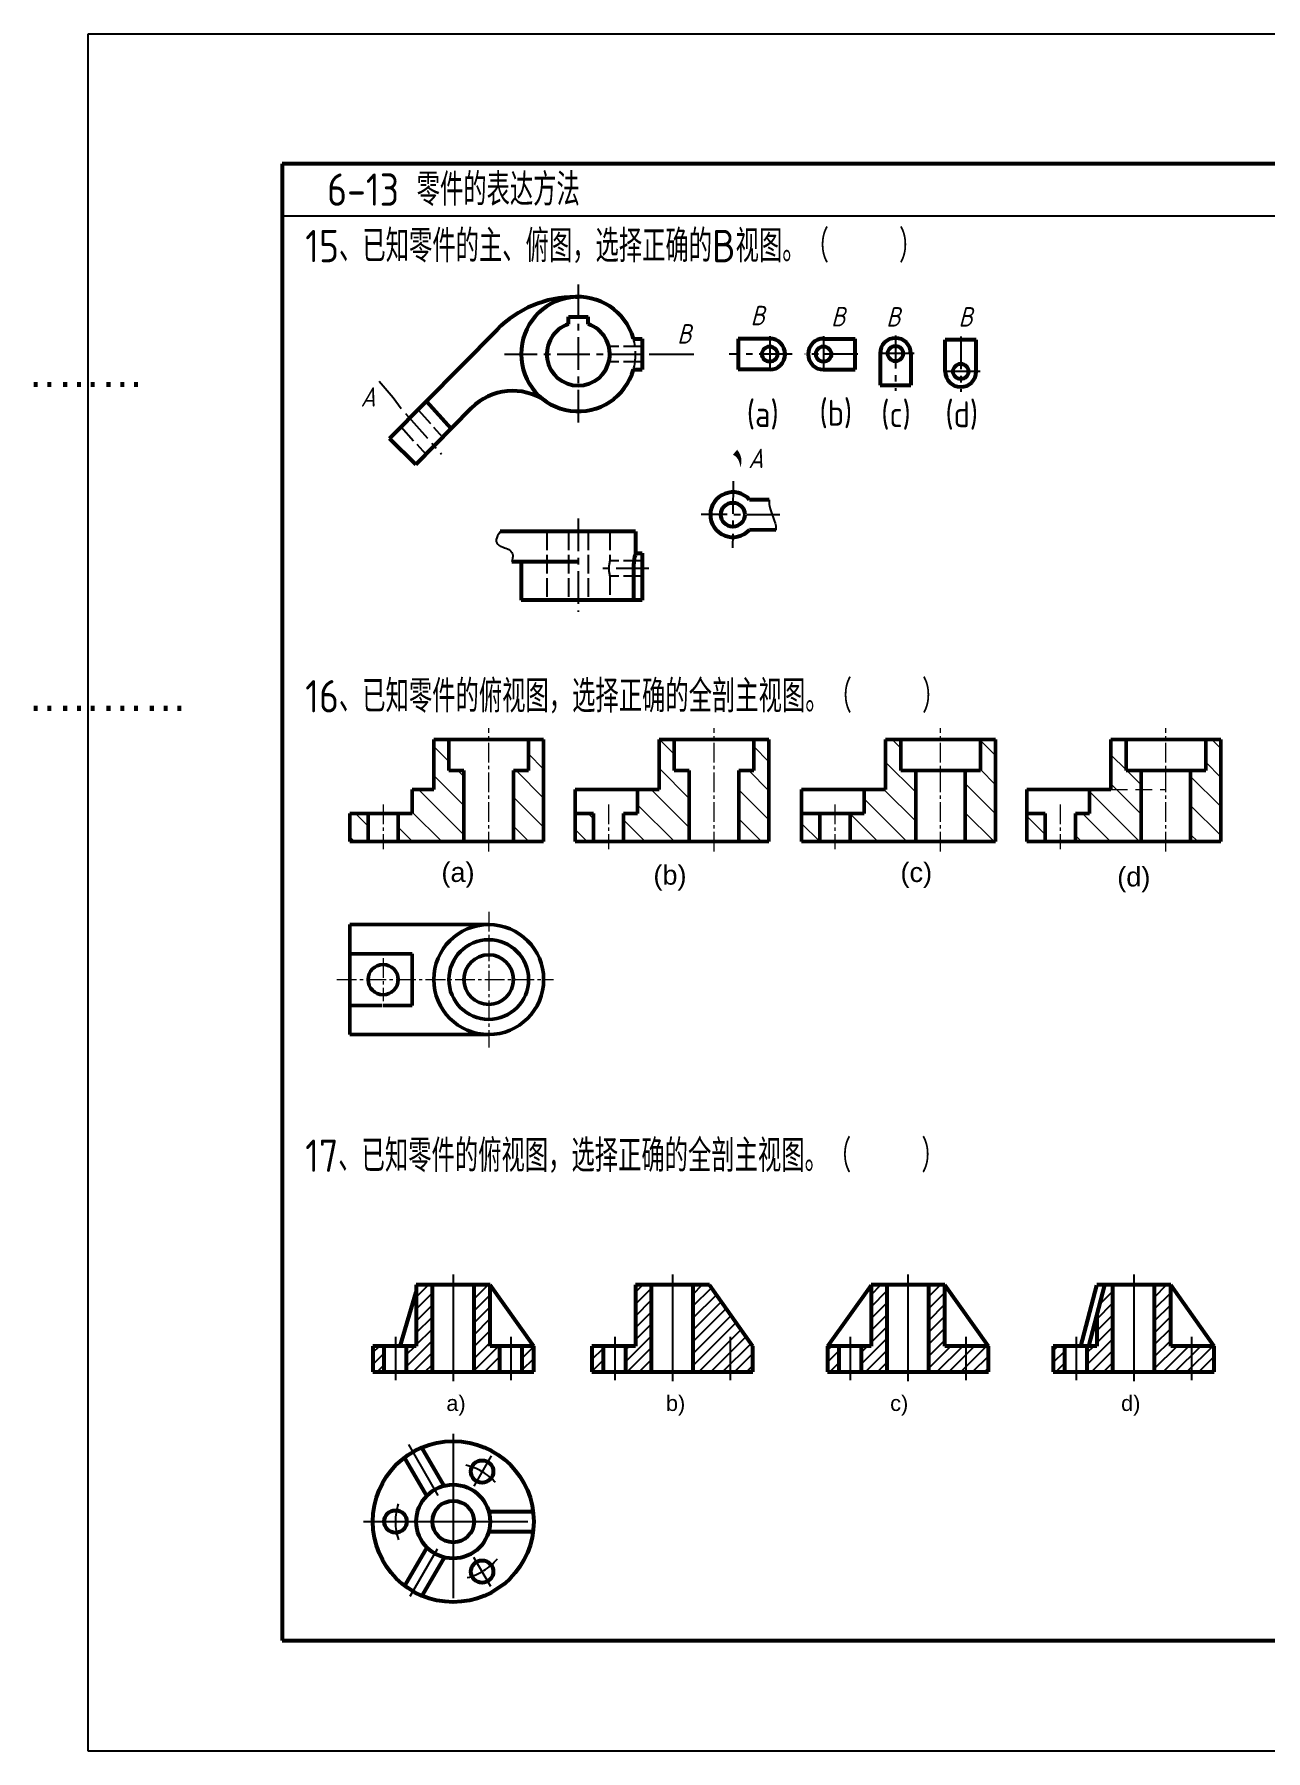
# Model space of a CAD drawing. Header units: millimetres. Extents: x 1492 to 3123, y 858 to 2069.
# Drawn here: x 2318.3 to 2508.5, y 880.7 to 1145.7 of the extents above; entities that cross this region are included whole.
import ezdxf

# ---------------------------------------------------------------- set-up
doc = ezdxf.new("R2010")
doc.units = ezdxf.units.MM
doc.header["$LTSCALE"] = 0.8
for name, pattern in [('ACAD_ISO02W100', [15, 12, -3]), ('CENTER', [50.8, 31.75, -6.35, 6.35, -6.35]), ('CENTER2', [28.575, 19.05, -3.175, 3.175, -3.175]), ('DASHED2', [9.525, 6.35, -3.175])]:
    doc.linetypes.add(name, pattern=pattern)
for name, color, linetype in [('3中心线层', 1, 'CENTER'), ('4虚线层', 6, 'ACAD_ISO02W100'), ('中心线', 7, 'CENTER'), ('文字', 7, 'Continuous'), ('细实线', 7, 'Continuous')]:
    doc.layers.add(name, color=color, linetype=linetype)
for name, color, linetype, lineweight in [('粗实线', 7, 'Continuous', 53), ('题目中心线', 7, 'CENTER2', 20), ('题目剖面线', 7, 'Continuous', 20), ('题目文字', 7, 'Continuous', 25), ('题目粗实线', 7, 'Continuous', 50), ('题目虚线', 7, 'DASHED2', 20)]:
    doc.layers.add(name, color=color, linetype=linetype, lineweight=lineweight)
doc.styles.get("Standard").update_dxf_attribs({"font": 'ARIAL.TTF'})
doc.styles.add('字符式样', font='gbeitc.shx')
doc.styles.add('汉字', font='gbenor.shx', dxfattribs={"height": 5, "bigfont": 'gbcbig.shx'})
pattern_1 = [(135, (2272.308, 878.4866), (-2.245064, -2.245064), [])]
pattern_2 = [(45, (3001.2696, 456.8772), (-0.9192388, 0.9192388), [])]

msp = doc.modelspace()

# ---------------------------------------------------------------- hatches: boundary and pattern name
at = {"layer": '细实线'}
h = msp.add_hatch(dxfattribs=at)
h.set_pattern_fill('ANSI31', color=256, scale=10.4, style=0)
h.set_pattern_definition(pattern_2)
h.paths.add_polyline_path([(2372.3458, 943.1502), (2370.5625, 943.1502), (2370.5625, 939.1567), (2372.3458, 939.1567)])
h.paths.add_polyline_path([(2379.7726, 952.575), (2377.2873, 952.575), (2377.2873, 943.1502), (2375.7964, 943.1502), (2375.7964, 939.1567), (2379.7726, 939.1567)])
h.paths.add_polyline_path([(2390.1813, 943.1502), (2388.6903, 943.1502), (2388.6903, 952.575), (2386.205, 952.575), (2386.205, 939.1567), (2390.1813, 939.1567)])
h.paths.add_polyline_path([(2395.4151, 943.1502), (2393.6318, 943.1502), (2393.6318, 939.1567), (2395.4151, 939.1567)])
h = msp.add_hatch(dxfattribs=at)
h.set_pattern_fill('ANSI31', color=256, scale=10.4, style=0)
h.set_pattern_definition(pattern_2)
h.paths.add_polyline_path([(2406.2037, 943.1502), (2404.4203, 943.1502), (2404.4203, 939.1567), (2406.2037, 939.1567)])
h.paths.add_polyline_path([(2413.6304, 952.575), (2411.1451, 952.575), (2411.1451, 943.1502), (2409.6542, 943.1502), (2409.6542, 939.1567), (2413.6304, 939.1567)])
h.paths.add_polyline_path([(2429.273, 943.1502), (2422.5481, 952.575), (2420.0629, 952.575), (2420.0629, 939.1567), (2429.273, 939.1567)])
h = msp.add_hatch(dxfattribs=at)
h.set_pattern_fill('ANSI31', color=256, scale=10.4, style=0)
h.set_pattern_definition(pattern_2)
h.paths.add_polyline_path([(2442.5757, 943.1502), (2440.7923, 943.1502), (2440.7923, 939.1567), (2442.5757, 939.1567)])
h.paths.add_polyline_path([(2447.5172, 943.1502), (2446.0262, 943.1502), (2446.0262, 939.1567), (2450.0024, 939.1567), (2450.0024, 952.575), (2447.5172, 952.575)])
h.paths.add_polyline_path([(2458.9201, 943.1502), (2458.9201, 952.575), (2456.4349, 952.575), (2456.4349, 939.1567), (2462.1364, 939.1567), (2462.1364, 943.1502)])
h.paths.add_polyline_path([(2465.645, 943.1502), (2462.1364, 943.1502), (2462.1364, 939.1567), (2465.645, 939.1567)])
h = msp.add_hatch(dxfattribs=at)
h.set_pattern_fill('ANSI31', color=256, scale=10.4, style=0)
h.set_pattern_definition(pattern_2)
h.paths.add_polyline_path([(2477.4392, 943.1502), (2475.6558, 943.1502), (2475.6558, 939.1567), (2477.4392, 939.1567)])
h.paths.add_polyline_path([(2491.2984, 939.1567), (2496.9999, 939.1567), (2496.9999, 943.1502), (2493.7836, 943.1502), (2493.7836, 952.575), (2491.2984, 952.575)])
h.paths.add_polyline_path([(2496.9999, 939.1567), (2500.5085, 939.1567), (2500.5085, 943.1502), (2496.9999, 943.1502)])
h = msp.add_hatch(dxfattribs=at)
h.set_pattern_fill('ANSI31', color=256, scale=10.4, style=0)
h.set_pattern_definition(pattern_2)
h.paths.add_polyline_path([(2484.8659, 952.575), (2483.6392, 952.575), (2482.3807, 947.839), (2482.3807, 943.1502), (2480.8897, 943.1502), (2480.8897, 939.1567), (2484.8659, 939.1567)])
at = {"layer": '题目剖面线'}
h = msp.add_hatch(dxfattribs=at)
h.set_pattern_fill('ANSI31', color=256, angle=90, style=0)
h.set_pattern_definition(pattern_1)
h.paths.add_polyline_path([(2369.8379, 1025.3485), (2367.0096, 1025.3485), (2367.0096, 1021.0295), (2369.8379, 1021.0295)])
h.paths.add_polyline_path([(2384.6452, 1021.0295), (2384.6452, 1032.0022), (2382.3207, 1032.0022), (2382.3207, 1036.7882), (2379.9867, 1036.7882), (2379.9867, 1029.0839), (2376.6592, 1029.0839), (2376.6592, 1025.3485), (2374.4964, 1025.3485), (2374.4964, 1021.0295)])
h.paths.add_polyline_path([(2396.9568, 1036.7882), (2394.6229, 1036.7882), (2394.6229, 1032.0022), (2392.2984, 1032.0022), (2392.2984, 1021.0295), (2396.9568, 1021.0295)])
h = msp.add_hatch(dxfattribs=at)
h.set_pattern_fill('ANSI31', color=256, angle=90, style=0)
h.set_pattern_definition(pattern_1)
h.paths.add_polyline_path([(2401.8051, 1021.0295), (2404.6335, 1021.0295), (2404.6335, 1025.3485), (2401.8051, 1025.3485)])
h.paths.add_polyline_path([(2419.4407, 1021.0295), (2419.4407, 1032.0022), (2417.1162, 1032.0022), (2417.1162, 1036.7882), (2414.7823, 1036.7882), (2414.7823, 1029.0839), (2411.4548, 1029.0839), (2411.4548, 1025.3485), (2409.292, 1025.3485), (2409.292, 1021.0295)])
h.paths.add_polyline_path([(2431.7524, 1036.7882), (2429.4185, 1036.7882), (2429.4185, 1032.0022), (2427.0939, 1032.0022), (2427.0939, 1021.0295), (2431.7524, 1021.0295)])
h.paths.add_polyline_path([(2436.7792, 1021.0295), (2439.6075, 1021.0295), (2439.6075, 1025.3485), (2436.7792, 1025.3485)])
h.paths.add_polyline_path([(2454.4148, 1021.0295), (2454.4148, 1032.0022), (2452.0902, 1032.0022), (2452.0902, 1036.7882), (2449.7563, 1036.7882), (2449.7563, 1029.0839), (2446.4288, 1029.0839), (2446.4288, 1025.3485), (2444.266, 1025.3485), (2444.266, 1021.0295)])
h.paths.add_polyline_path([(2466.7264, 1036.7882), (2464.3925, 1036.7882), (2464.3925, 1032.0022), (2462.0679, 1032.0022), (2462.0679, 1021.0295), (2466.7264, 1021.0295)])
h.paths.add_polyline_path([(2474.4031, 1021.0295), (2474.4031, 1025.3485), (2471.5747, 1025.3485), (2471.5747, 1021.0295)])
h.paths.add_polyline_path([(2489.2103, 1021.0295), (2489.2103, 1029.0839), (2484.5519, 1029.0839), (2481.2244, 1029.0839), (2481.2244, 1025.3485), (2479.0615, 1025.3485), (2479.0615, 1021.0295)])
h.paths.add_polyline_path([(2489.2103, 1029.0839), (2489.2103, 1032.0022), (2486.8858, 1032.0022), (2486.8858, 1036.7882), (2484.5519, 1036.7882), (2484.5519, 1029.0839)])
h.paths.add_polyline_path([(2501.522, 1036.7882), (2499.188, 1036.7882), (2499.188, 1032.0022), (2496.8635, 1032.0022), (2496.8635, 1021.0295), (2501.522, 1021.0295)])

# ---------------------------------------------------------------- linework, layer by layer
at = {"layer": '3中心线层', "color": 7, "ltscale": 0.2}
for p, q in [((2402.3094, 1107.0632), (2402.3094, 1085.1988)), ((2431.8662, 1099.0708), (2431.8662, 1093.1691)), ((2440.1737, 1099.0708), (2440.1737, 1093.1691)), ((2451.2836, 1099.1658), (2451.2836, 1090.6245)), ((2461.3685, 1099.0342), (2461.3685, 1090.4879)), ((2390.8941, 1096.2962), (2414.1083, 1096.2962)), ((2435.3189, 1096.2962), (2425.5974, 1096.2962)), ((2445.4819, 1096.2962), (2437.2895, 1096.2962)), ((2454.157, 1096.3912), (2448.3995, 1096.3912)), ((2464.3478, 1093.615), (2458.4843, 1093.615)), ((2375.6272, 1087.1137), (2381.1859, 1080.866)), ((2426.199, 1076.6917), (2426.1378, 1066.3913)), ((2402.3094, 1070.9278), (2402.3094, 1056.5027)), ((2433.4448, 1071.4611), (2421.2935, 1071.5333)), ((2413.2203, 1063.1933), (2405.7064, 1063.1933))]:
    msp.add_line(p, q, dxfattribs=at)
at = {"layer": '4虚线层', "color": 7, "ltscale": 0.3}
for p, q in [((2412.1653, 1097.477), (2407.0233, 1097.477)), ((2412.1653, 1095.1154), (2407.0233, 1095.1154)), ((2377.5706, 1087.7122), (2381.35, 1083.4643)), ((2374.9677, 1085.0723), (2378.7471, 1080.8244)), ((2397.45, 1068.894), (2397.45, 1058.3039)), ((2400.7865, 1068.894), (2400.7865, 1058.3039)), ((2403.8323, 1068.894), (2403.8323, 1058.3039)), ((2407.1689, 1068.894), (2407.1689, 1064.3741)), ((2412.1653, 1064.3741), (2407.1689, 1064.3741)), ((2407.1689, 1062.0126), (2407.1689, 1058.3039)), ((2412.1653, 1062.0126), (2407.1689, 1062.0126))]:
    msp.add_line(p, q, dxfattribs=at)
for centre, radius, start, end in [((2402.3094, 1096.2962), 8.8358, 344.337333, 15.662667), ((2411.8244, 1063.1933), 4.803, 165.768056, 194.231944)]:
    msp.add_arc(centre, radius, start, end, dxfattribs=at)
at = {"layer": '中心线'}
for p, q in [((2382.9888, 954.1724), (2382.9888, 937.719)), ((2416.8466, 954.1724), (2416.8466, 937.719)), ((2453.2186, 954.1724), (2453.2186, 937.719)), ((2488.0821, 954.1724), (2488.0821, 937.719)), ((2374.0711, 944.5879), (2374.0711, 937.8787)), ((2391.9065, 944.5879), (2391.9065, 937.8787)), ((2407.9289, 944.5879), (2407.9289, 937.8787)), ((2425.7644, 944.5879), (2425.7644, 937.8787)), ((2444.3009, 944.5879), (2444.3009, 937.8787)), ((2462.1364, 944.5879), (2462.1364, 937.8787)), ((2479.1644, 944.5879), (2479.1644, 937.8787)), ((2496.9999, 944.5879), (2496.9999, 937.8787)), ((2380.6565, 920.0852), (2376.1178, 927.9465)), ((2382.9888, 929.6081), (2382.9888, 902.1713)), ((2388.8434, 926.186), (2386.1579, 921.5345)), ((2369.1167, 916.0455), (2396.7309, 916.0455)), ((2380.5247, 911.7776), (2376.2982, 904.457)), ((2388.7822, 906.011), (2386.1913, 910.4987))]:
    msp.add_line(p, q, dxfattribs=at)
for start, end in [(79.885292, 79.885292), (42.900747, 77.30138), (162.091297, 198.429679), (284.021735, 319.885292)]:
    msp.add_arc((2382.9888, 916.0455), 8.9177, start, end, dxfattribs=at)
at = {"layer": '粗实线', "color": 7}
for p, q in [((2681.5951, 1125.672), (2356.5951, 1125.672)), ((2356.5951, 1125.672), (2356.5951, 897.672)), ((2356.5951, 897.672), (2681.5951, 897.672))]:
    msp.add_line(p, q, dxfattribs=at)
at = {"layer": '粗实线'}
for p, q in [((2401.8582, 1105.132), (2402.3094, 1105.132)), ((2373.1702, 1083.2492), (2389.7529, 1100.0677)), ((2400.7865, 1100.9109), (2400.7865, 1102.0317)), ((2400.7865, 1102.0317), (2403.8323, 1102.0317)), ((2403.8323, 1100.9109), (2403.8323, 1102.0317)), ((2410.8171, 1098.6816), (2412.1653, 1098.6816)), ((2412.1653, 1098.6816), (2412.1653, 1093.9108)), ((2431.8662, 1098.6816), (2426.9767, 1098.6816)), ((2426.9767, 1098.6816), (2426.9767, 1093.9108)), ((2440.1737, 1098.6816), (2445.0632, 1098.6816)), ((2445.0632, 1093.9108), (2445.0632, 1098.6816)), ((2458.9831, 1093.615), (2458.9831, 1098.5045)), ((2463.7539, 1098.5045), (2458.9831, 1098.5045)), ((2463.7539, 1093.615), (2463.7539, 1098.5045)), ((2448.8982, 1096.3912), (2448.8982, 1091.5017)), ((2453.6691, 1096.3912), (2453.6691, 1091.5017)), ((2410.8171, 1093.9108), (2412.1653, 1093.9108)), ((2431.8662, 1093.9108), (2426.9767, 1093.9108)), ((2440.1737, 1093.9108), (2445.0632, 1093.9108)), ((2448.8982, 1091.5017), (2453.6691, 1091.5017)), ((2377.2103, 1079.2658), (2385.7633, 1087.9403)), ((2378.8845, 1089.0447), (2382.6638, 1084.7968)), ((2373.1702, 1083.2492), (2377.2103, 1079.2658)), ((2431.7889, 1073.806), (2428.7508, 1073.824)), ((2411.1452, 1068.894), (2390.264, 1068.894)), ((2411.1452, 1068.894), (2411.1452, 1065.5667)), ((2432.794, 1069.1299), (2428.7231, 1069.1541)), ((2411.1452, 1065.5667), (2412.1653, 1065.5667)), ((2412.1653, 1065.5667), (2412.1653, 1058.3039)), ((2402.3094, 1064.2265), (2392.0328, 1064.2265)), ((2393.4736, 1064.2265), (2393.4736, 1058.3039)), ((2410.8171, 1063.1933), (2410.8171, 1058.3039)), ((2412.1653, 1058.3039), (2393.4736, 1058.3039)), ((2374.7953, 943.1502), (2377.2873, 951.5082)), ((2388.6903, 952.575), (2377.2873, 952.575)), ((2377.2873, 952.575), (2377.2873, 943.1502)), ((2379.7726, 939.1567), (2379.7726, 952.575)), ((2386.205, 939.1567), (2386.205, 952.575)), ((2388.6903, 943.1502), (2388.6903, 952.575)), ((2395.4151, 943.1502), (2388.6903, 952.575)), ((2411.1451, 952.575), (2411.1451, 943.1502)), ((2422.5481, 952.575), (2411.1451, 952.575)), ((2413.6304, 939.1567), (2413.6304, 952.575)), ((2420.0629, 939.1567), (2420.0629, 952.575)), ((2429.273, 943.1502), (2422.5481, 952.575)), ((2447.5172, 952.5278), (2440.7923, 943.1502)), ((2447.5172, 952.575), (2447.5172, 943.1502)), ((2458.9201, 952.575), (2447.5172, 952.575)), ((2450.0024, 939.1567), (2450.0024, 952.575)), ((2456.4349, 939.1567), (2456.4349, 952.575)), ((2458.9201, 943.1502), (2458.9201, 952.575)), ((2465.645, 943.1502), (2458.9201, 952.575)), ((2479.8886, 943.1502), (2482.3807, 952.5278)), ((2481.1346, 943.1502), (2483.6392, 952.575)), ((2493.7836, 952.575), (2482.3807, 952.575)), ((2484.8659, 939.1567), (2484.8659, 952.575)), ((2491.2984, 939.1567), (2491.2984, 952.575)), ((2493.7836, 943.1502), (2493.7836, 952.575)), ((2500.5085, 943.1502), (2493.7836, 952.575)), ((2482.3807, 947.839), (2482.3807, 943.1502)), ((2377.2873, 943.1502), (2370.5625, 943.1502)), ((2370.5625, 943.1502), (2370.5625, 939.1567)), ((2372.3458, 939.1567), (2372.3458, 943.1502)), ((2375.7964, 939.1567), (2375.7964, 943.1502)), ((2395.4151, 943.1502), (2388.6903, 943.1502)), ((2390.1813, 939.1567), (2390.1813, 943.1502)), ((2393.6318, 939.1567), (2393.6318, 943.1502)), ((2395.4151, 939.1567), (2395.4151, 943.1502)), ((2411.1451, 943.1502), (2404.4203, 943.1502)), ((2404.4203, 943.1502), (2404.4203, 939.1567)), ((2406.2037, 939.1567), (2406.2037, 943.1502)), ((2409.6542, 939.1567), (2409.6542, 943.1502)), ((2429.273, 939.1567), (2429.273, 943.1502)), ((2447.5172, 943.1502), (2440.7923, 943.1502)), ((2440.7923, 943.1502), (2440.7923, 939.1567)), ((2442.5757, 939.1567), (2442.5757, 943.1502)), ((2446.0262, 939.1567), (2446.0262, 943.1502)), ((2465.645, 943.1502), (2458.9201, 943.1502)), ((2465.645, 939.1567), (2465.645, 943.1502)), ((2482.3807, 943.1502), (2475.6558, 943.1502)), ((2475.6558, 943.1502), (2475.6558, 939.1567)), ((2477.4392, 939.1567), (2477.4392, 943.1502)), ((2480.8897, 939.1567), (2480.8897, 943.1502)), ((2500.5085, 943.1502), (2493.7836, 943.1502)), ((2500.5085, 939.1567), (2500.5085, 943.1502)), ((2370.5625, 939.1567), (2395.4151, 939.1567)), ((2404.4203, 939.1567), (2429.273, 939.1567)), ((2440.7923, 939.1567), (2465.645, 939.1567)), ((2475.6558, 939.1567), (2500.5085, 939.1567)), ((2378.9112, 920.0305), (2375.4908, 925.9548)), ((2381.5765, 921.5693), (2378.1561, 927.4936)), ((2388.4787, 917.5843), (2395.3195, 917.5843)), ((2388.4787, 914.5067), (2395.3195, 914.5067)), ((2378.9112, 912.0605), (2375.4908, 906.1363)), ((2381.5765, 910.5217), (2378.1561, 904.5974))]:
    msp.add_line(p, q, dxfattribs=at)
for centre, radius in [((2431.8662, 1096.2962), 1.1808), ((2440.1737, 1096.2962), 1.1808), ((2451.2836, 1096.3912), 1.1808), ((2461.3685, 1093.615), 1.1808), ((2426.1682, 1071.5043), 1.8497), ((2382.9888, 916.0455), 12.4263), ((2387.4477, 923.7685), 1.7253), ((2382.9888, 916.0455), 5.7015), ((2374.0711, 916.0455), 1.7253), ((2382.9888, 916.0455), 3.2162), ((2387.4477, 908.3226), 1.7253)]:
    msp.add_circle(centre, radius, dxfattribs=at)
for centre, radius, start, end in [((2401.8582, 1088.132), 17, 90, 135.404395), ((2402.3094, 1096.2962), 8.8358, 15.662667, 344.337333), ((2402.3094, 1096.2962), 4.8595, 108.263588, 71.736412), ((2431.8662, 1096.2962), 2.3854, 270, 90), ((2440.1737, 1096.2962), 2.3854, 90, 270), ((2451.2836, 1096.3912), 2.3854, 0, 180), ((2461.3685, 1093.615), 2.3854, 180, 0), ((2392.172, 1081.6214), 9, 55.362943, 135.404395), ((2426.1682, 1071.5043), 3.4714, 41.930533, 317.388977), ((2419.1304, 1063.2535), 8.3135, 163.84426, 180.414412)]:
    msp.add_arc(centre, radius, start, end, dxfattribs=at)
at = {"layer": '细实线', "color": 7}
for p, q in [((2698.5951, 1145.672), (2326.5951, 1145.672)), ((2326.5951, 1145.672), (2326.5951, 880.672)), ((2356.5951, 1117.672), (2681.5951, 1117.672)), ((2326.5951, 880.672), (2698.5951, 880.672))]:
    msp.add_line(p, q, dxfattribs=at)
at = {"layer": '细实线'}
for points in [[(2414.1083, 1096.2962), (2416.9206, 1096.2962), (2420.1608, 1096.2962)], [(2374.9711, 1087.8511), (2373.6943, 1089.5298), (2371.5773, 1092.0922)]]:
    msp.add_lwpolyline(points, dxfattribs=at)
msp.add_lwpolyline([(2422.2002, 1079.4096, 0, 0, -0.59987196), (2426.5126, 1081.1488, 1, 0, -0.29013397), (2427.2715, 1078.7694, 0, 0, -1.79366048)], format="xyseb", dxfattribs=at)
for points, knots in [([(2431.7889, 1073.806), (2431.7722, 1073.4903), (2431.8317, 1071.9678), (2432.9065, 1070.3731), (2432.8035, 1069.1999), (2432.794, 1069.1299)], [2.24155701, 2.24155701, 2.24155701, 2.24155701, 3.19592376, 6.84687759, 7.07960397, 7.07960397, 7.07960397, 7.07960397]), ([(2390.264, 1068.894), (2389.5777, 1067.9736), (2389.2272, 1066.7517), (2392.2584, 1066.1481), (2392.2817, 1064.9902), (2392.0328, 1064.2265)], [2.92219991, 2.92219991, 2.92219991, 2.92219991, 5.93952927, 7.74465874, 9.96960093, 9.96960093, 9.96960093, 9.96960093])]:
    msp.add_open_spline(points, degree=3, knots=knots, dxfattribs=at)
at = {"layer": '题目中心线', "ltscale": 0.2}
for p, q in [((2388.4718, 1019.512), (2388.4718, 1038.5391)), ((2423.2673, 1019.512), (2423.2673, 1038.5391)), ((2458.2413, 1019.512), (2458.2413, 1038.5391)), ((2493.0369, 1019.512), (2493.0369, 1038.5391)), ((2372.1672, 1026.7493), (2372.1672, 1019.8622)), ((2406.9627, 1026.7493), (2406.9627, 1019.8622)), ((2441.9367, 1026.7493), (2441.9367, 1019.8622)), ((2476.7323, 1026.7493), (2476.7323, 1019.8622)), ((2388.4718, 1010.2002), (2388.4718, 989.2531)), ((2372.1672, 1003.0346), (2372.1672, 996.3795)), ((2365.0131, 999.7266), (2398.4542, 999.7266))]:
    msp.add_line(p, q, dxfattribs=at)
at = {"layer": '题目粗实线'}
for p, q in [((2379.9867, 1036.7882), (2379.9867, 1029.0839)), ((2396.9568, 1036.7882), (2379.9867, 1036.7882)), ((2382.3207, 1032.0022), (2382.3207, 1036.7882)), ((2394.6229, 1032.0022), (2394.6229, 1036.7882)), ((2396.9568, 1021.0295), (2396.9568, 1036.7882)), ((2431.7524, 1036.7882), (2414.7823, 1036.7882)), ((2414.7823, 1036.7882), (2414.7823, 1029.0839)), ((2417.1162, 1032.0022), (2417.1162, 1036.7882)), ((2429.4185, 1032.0022), (2429.4185, 1036.7882)), ((2431.7524, 1021.0295), (2431.7524, 1036.7882)), ((2466.7264, 1036.7882), (2449.7563, 1036.7882)), ((2449.7563, 1036.7882), (2449.7563, 1029.0839)), ((2452.0902, 1032.0022), (2452.0902, 1036.7882)), ((2464.3925, 1032.0022), (2464.3925, 1036.7882)), ((2466.7264, 1021.0295), (2466.7264, 1036.7882)), ((2501.522, 1036.7882), (2484.5519, 1036.7882)), ((2484.5519, 1036.7882), (2484.5519, 1029.0839)), ((2486.8858, 1032.0022), (2486.8858, 1036.7882)), ((2499.188, 1032.0022), (2499.188, 1036.7882)), ((2501.522, 1021.0295), (2501.522, 1036.7882)), ((2382.3207, 1032.0022), (2384.6452, 1032.0022)), ((2384.6452, 1021.0295), (2384.6452, 1032.0022)), ((2392.2984, 1032.0022), (2394.6229, 1032.0022)), ((2392.2984, 1021.0295), (2392.2984, 1032.0022)), ((2417.1162, 1032.0022), (2419.4407, 1032.0022)), ((2419.4407, 1021.0295), (2419.4407, 1032.0022)), ((2427.0939, 1032.0022), (2429.4185, 1032.0022)), ((2427.0939, 1021.0295), (2427.0939, 1032.0022)), ((2452.0902, 1032.0022), (2464.3925, 1032.0022)), ((2454.4148, 1021.0295), (2454.4148, 1032.0022)), ((2462.0679, 1021.0295), (2462.0679, 1032.0022)), ((2486.8858, 1032.0022), (2499.188, 1032.0022)), ((2489.2103, 1021.0295), (2489.2103, 1032.0022)), ((2496.8635, 1021.0295), (2496.8635, 1032.0022)), ((2376.6592, 1029.0839), (2376.6592, 1025.3485)), ((2379.9867, 1029.0839), (2376.6592, 1029.0839)), ((2401.8051, 1029.0839), (2411.4548, 1029.0839)), ((2401.8051, 1025.3485), (2401.8051, 1029.0839)), ((2414.7823, 1029.0839), (2411.4548, 1029.0839)), ((2411.4548, 1029.0839), (2411.4548, 1025.3485)), ((2436.7792, 1029.0839), (2446.4288, 1029.0839)), ((2436.7792, 1025.3485), (2436.7792, 1029.0839)), ((2449.7563, 1029.0839), (2446.4288, 1029.0839)), ((2446.4288, 1029.0839), (2446.4288, 1025.3485)), ((2471.5747, 1029.0839), (2481.2244, 1029.0839)), ((2471.5747, 1025.3485), (2471.5747, 1029.0839)), ((2484.5519, 1029.0839), (2481.2244, 1029.0839)), ((2481.2244, 1029.0839), (2481.2244, 1025.3485)), ((2367.0096, 1025.3485), (2367.0096, 1021.0295)), ((2376.6592, 1025.3485), (2367.0096, 1025.3485)), ((2369.8379, 1025.3485), (2369.8379, 1021.0295)), ((2374.4964, 1025.3485), (2374.4964, 1021.0295)), ((2404.6335, 1025.3485), (2401.8051, 1025.3485)), ((2401.8051, 1025.3485), (2401.8051, 1021.0295)), ((2404.6335, 1025.3485), (2404.6335, 1021.0295)), ((2411.4548, 1025.3485), (2409.292, 1025.3485)), ((2409.292, 1025.3485), (2409.292, 1021.0295)), ((2446.4288, 1025.3485), (2436.7792, 1025.3485)), ((2436.7792, 1025.3485), (2436.7792, 1021.0295)), ((2439.6075, 1025.3485), (2439.6075, 1021.0295)), ((2444.266, 1025.3485), (2444.266, 1021.0295)), ((2474.4031, 1025.3485), (2471.5747, 1025.3485)), ((2471.5747, 1025.3485), (2471.5747, 1021.0295)), ((2474.4031, 1025.3485), (2474.4031, 1021.0295)), ((2481.2244, 1025.3485), (2479.0615, 1025.3485)), ((2479.0615, 1025.3485), (2479.0615, 1021.0295)), ((2367.0096, 1021.0295), (2396.9568, 1021.0295)), ((2401.8051, 1021.0295), (2431.7524, 1021.0295)), ((2436.7792, 1021.0295), (2466.7264, 1021.0295)), ((2471.5747, 1021.0295), (2501.522, 1021.0295)), ((2367.0096, 1008.2117), (2367.0096, 991.2416)), ((2388.4718, 1008.2117), (2367.0096, 1008.2117)), ((2367.0096, 1003.7165), (2376.6592, 1003.7165)), ((2376.6592, 1003.7165), (2376.6592, 999.7266)), ((2376.6592, 995.7367), (2376.6592, 999.7266)), ((2367.0096, 995.7367), (2372.0008, 995.7367)), ((2372.1672, 995.7367), (2376.6592, 995.7367)), ((2367.0096, 991.2416), (2388.4718, 991.2416))]:
    msp.add_line(p, q, dxfattribs=at)
for centre, radius in [((2388.4718, 999.7266), 8.4851), ((2388.4718, 999.7266), 6.1511), ((2372.1672, 999.7266), 2.3292), ((2388.4718, 999.7266), 3.8266)]:
    msp.add_circle(centre, radius, dxfattribs=at)
at = {"layer": '题目虚线', "ltscale": 0.5}
msp.add_line((2484.5519, 1029.0839), (2493.0369, 1029.0839), dxfattribs=at)

# ---------------------------------------------------------------- texts
at = {"style": '汉字'}
for s, p in [('(a)', (2428.3182, 1085.0479)), ('(b)', (2439.5461, 1085.2407)), ('(c)', (2449.0845, 1085.0162)), ('(d)', (2458.9892, 1085.0162))]:
    msp.add_text(s, height=4, dxfattribs=at).set_placement(p)
at = {"insert": (2368.6864, 1091.1873), "char_height": 3, "attachment_point": 1, "style": '字符式样'}
msp.add_mtext_dynamic_manual_height_columns('A', width=3.552265, gutter_width=25, heights=[0], dxfattribs=at)
at = {"layer": '文字', "color": 7, "insert": (2358.0951, 1121.672), "char_height": 5, "width": 313.5, "attachment_point": 4, "style": '汉字'}
msp.add_mtext('  6-13 零件的表达方法', dxfattribs=at)
at = {"layer": '细实线', "attachment_point": 1}
for s, width, insert, char_height, style in [('15、已知零件的主、俯图，选择正确的B视图。（    ）', 133.115914, (2360.1326, 1115.4856), 5, '汉字'), (' 11、当回转体零件上的平面在图形中不能充分表达时，可用一种符号表示这些平面。这种符号的\\P画法是：…………………………………………………………………………………（    ）    \\P    A．两条平行的细实线；    B两条相交的细实线；\\P    C．两条相交的细点画线；    D两条相交的粗实线。\\P 12、物体按第一角、第三角画法可分别得到六个基本视图。试比较两种画法的六个基本视图\\P的名称：……………………………………………………………………………………（    ）\\P    A．只有左视图和右视图名称相同，其他四个基本视图各有其不同名称：\\P    B．名称完全相同：    D、名称完全不同。', 162.5, (2127.9509, 1112.8965), 5, '汉字'), ('B', 3.552265, (2428.9108, 1103.7522), 3, '字符式样'), ('B', 3.552265, (2417.5852, 1100.9234), 3, '字符式样'), ('A', 3.552265, (2428.5599, 1081.6932), 3, '字符式样'), ('16、已知零件的俯视图，选择正确的全剖主视图。（    ）', 133.115914, (2360.1326, 1045.9675), 5, '汉字'), ('17、已知零件的俯视图，选择正确的全剖主视图。（    ）', 133.115914, (2360.1326, 975.0275), 5, '汉字')]:
    msp.add_mtext_dynamic_manual_height_columns(s, width=width, gutter_width=25, heights=[0], dxfattribs=dict(at, insert=insert, char_height=char_height, style=style))
at = {"layer": '细实线', "char_height": 3, "width": 3.552265, "attachment_point": 1, "style": '字符式样'}
for insert in [(2441.3446, 1103.5852), (2449.8584, 1103.5535), (2461.0157, 1103.5535)]:
    msp.add_mtext('B', dxfattribs=dict(at, insert=insert))
at = {"layer": '细实线', "char_height": 2.4, "width": 68.552693, "attachment_point": 1}
for s, insert in [('a)', (2381.9309, 935.5227)), ('b)', (2415.8399, 935.5227)), ('c)', (2450.4679, 935.5227)), ('d)', (2486.1282, 935.5227))]:
    msp.add_mtext(s, dxfattribs=dict(at, insert=insert))
at = {"layer": '题目文字', "char_height": 3, "width": 10.8, "attachment_point": 1}
for s, insert in [('(a)', (2381.1685, 1017.8048)), ('(c)', (2452.0576, 1017.7937)), ('(b)', (2413.9019, 1017.3794)), ('(d)', (2485.5288, 1017.1066))]:
    msp.add_mtext(s, dxfattribs=dict(at, insert=insert))

doc.saveas('drawing.dxf')
